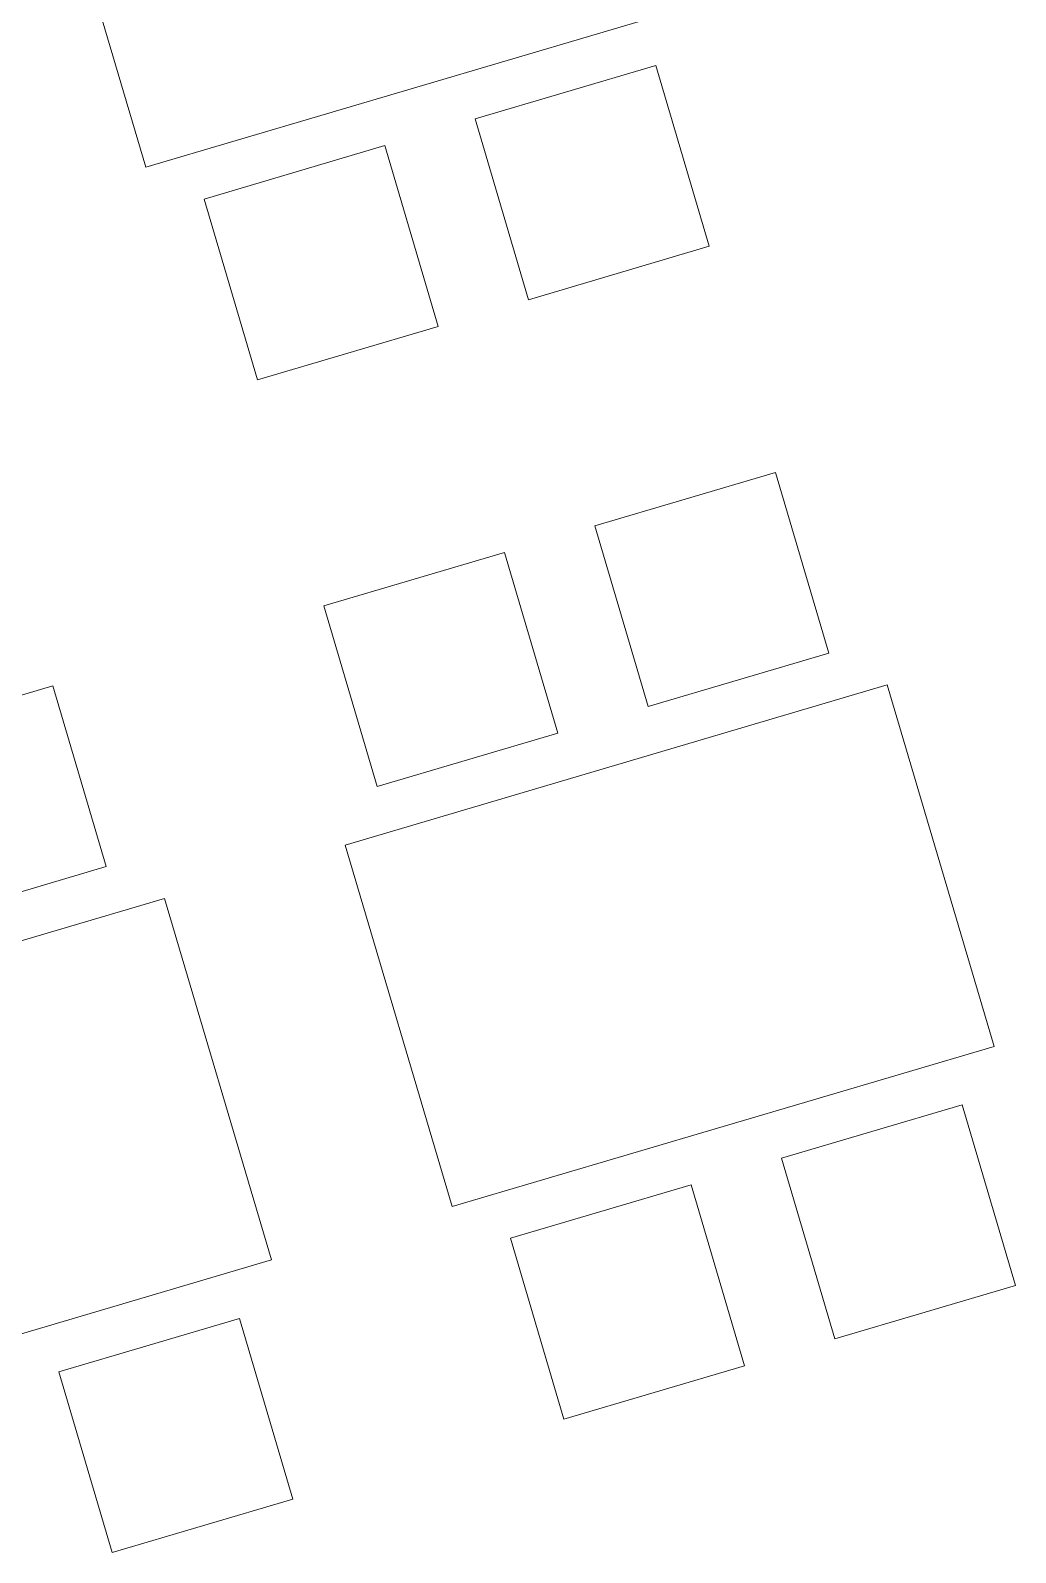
# Model space of a CAD drawing. Header units: millimetres. Extents: x 62878 to 70819, y -67946 to -61850.
# Drawn here: x 63722.1 to 63931.3, y -65414.8 to -65091.7 of the extents above; entities that cross this region are included whole.
import ezdxf

# ---------------------------------------------------------------- set-up
doc = ezdxf.new("R2010")
doc.units = ezdxf.units.MM
doc.layers.add('TEFRİŞ-yeni', color=53, linetype='Continuous', lineweight=9)

msp = doc.modelspace()

# ---------------------------------------------------------------- linework, layer by layer
at = {"layer": 'TEFRİŞ-yeni'}
for points in [[(63723.93, -65044.02), (63839.01, -65010.01), (63861.68, -65086.73), (63746.6, -65120.74), (63723.93, -65044.02)], [(63816.56, -65110.49), (63854.92, -65099.16), (63866.25, -65137.52), (63827.89, -65148.85), (63816.56, -65110.49)], [(63797.38, -65116.16), (63759.02, -65127.49), (63770.35, -65165.85), (63808.71, -65154.52), (63797.38, -65116.16)], [(63853.27, -65235.2), (63891.63, -65223.87), (63880.3, -65185.51), (63841.93, -65196.84), (63853.27, -65235.2)], [(63834.09, -65240.87), (63795.73, -65252.2), (63784.39, -65213.84), (63822.75, -65202.51), (63834.09, -65240.87)], [(63699.83, -65280.54), (63738.19, -65269.2), (63726.85, -65230.84), (63688.49, -65242.18), (63699.83, -65280.54)], [(63788.97, -65264.63), (63904.05, -65230.62), (63926.72, -65307.35), (63811.64, -65341.35), (63788.97, -65264.63)], [(63635.53, -65309.96), (63750.61, -65275.96), (63773.28, -65352.68), (63658.2, -65386.68), (63635.53, -65309.96)], [(63881.6, -65331.1), (63919.97, -65319.77), (63931.3, -65358.13), (63892.94, -65369.46), (63881.6, -65331.1)], [(63862.42, -65336.77), (63824.06, -65348.1), (63835.4, -65386.46), (63873.76, -65375.13), (63862.42, -65336.77)], [(63728.16, -65376.44), (63766.52, -65365.11), (63777.86, -65403.47), (63739.5, -65414.8), (63728.16, -65376.44)]]:
    msp.add_lwpolyline(points, dxfattribs=at)

doc.saveas('drawing.dxf')
